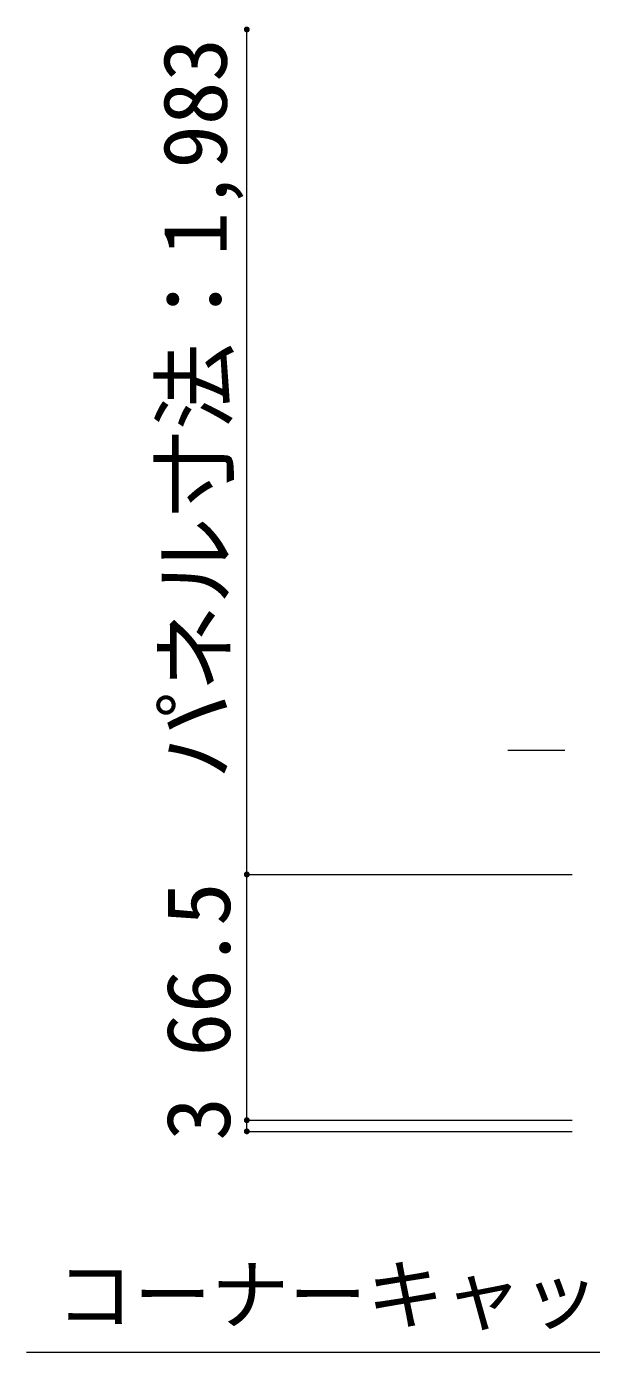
# Model space of a CAD drawing. Units: millimetres, scale not verified. Extents: x -10001 to 9999, y -6925 to 6925.
# Drawn here: x -3282 to -2518, y 3860 to 5653 of the extents above; entities that cross this region are included whole.
import ezdxf
from ezdxf.enums import TextEntityAlignment as Align

# ---------------------------------------------------------------- set-up
doc = ezdxf.new("R2010")
doc.units = ezdxf.units.MM
doc.header["$LTSCALE"] = 50
doc.linetypes.add('CHAIN1', pattern=[8, 5, -1, 1, -1])
doc.linetypes.add('DASHED2', pattern=[3, 2, -1])
for name, color, linetype, lineweight in [('1-0_1-8', 4, 'Continuous', 9), ('1-1_2-3', 7, 'DASHED2', 9), ('1-2_2-8', 3, 'Continuous', 9), ('1-8_2-7', 7, 'Continuous', 9), ('1-A_1-7', 7, 'Continuous', 9)]:
    doc.layers.add(name, color=color, linetype=linetype, lineweight=lineweight)
doc.styles.add('ＭＳ ゴシック', font='')
doc.styles.get('ＭＳ ゴシック').set_extended_font_data('MS Gothic')

msp = doc.modelspace()

# ---------------------------------------------------------------- linework, layer by layer
at = {"layer": '1-1_2-3', "color": 3, "linetype": 'CHAIN1'}
msp.add_line((5046.33, 4674.09), (-2631.05, 4674.09), dxfattribs=at)
at = {"layer": '1-2_2-8'}
msp.add_line((-2390.06, 3859.98), (-3281.75, 3859.98), dxfattribs=at)
at = {"layer": '1-8_2-7', "color": 3}
for p, q in [((-2983.86, 4506.59), (-2983.86, 5649.4)), ((-2983.86, 4506.59), (-2543.77, 4506.59)), ((-2983.86, 4174.09), (-2983.86, 4506.59)), ((-2983.86, 4174.09), (-2543.77, 4174.09)), ((-2983.86, 4159.09), (-2983.86, 4174.09)), ((-2983.86, 4159.09), (-2543.77, 4159.09))]:
    msp.add_line(p, q, dxfattribs=at)
at = {"layer": '1-8_2-7'}
for points in [[(-2983.86, 5649.4), (-2987.86, 5649.4), (-2987.85, 5649.65)], [(-2983.86, 5649.4), (-2987.82, 5648.9), (-2987.86, 5649.4)], [(-2983.86, 5649.4), (-2987.85, 5649.65), (-2987.79, 5650.15)], [(-2983.86, 5649.4), (-2987.73, 5648.41), (-2987.82, 5648.9)], [(-2983.86, 5649.4), (-2987.79, 5650.15), (-2987.66, 5650.64)], [(-2983.86, 5649.4), (-2987.58, 5647.93), (-2987.73, 5648.41)], [(-2983.86, 5649.4), (-2987.66, 5650.64), (-2987.48, 5651.11)], [(-2983.86, 5649.4), (-2987.36, 5647.48), (-2987.58, 5647.93)], [(-2983.86, 5649.4), (-2987.48, 5651.11), (-2987.23, 5651.55)], [(-2983.86, 5645.4), (-2987.36, 5647.48), (-2983.86, 5649.4)], [(-2983.86, 5653.4), (-2987.23, 5651.55), (-2986.94, 5651.95)], [(-2983.86, 5649.4), (-2987.23, 5651.55), (-2983.86, 5653.4)], [(-2983.86, 5653.4), (-2986.94, 5651.95), (-2984.36, 5653.37)], [(-2984.36, 5653.37), (-2986.94, 5651.95), (-2986.59, 5652.32)], [(-2984.36, 5653.37), (-2986.59, 5652.32), (-2984.85, 5653.28)], [(-2984.85, 5653.28), (-2986.59, 5652.32), (-2986.21, 5652.64)], [(-2984.85, 5653.28), (-2986.21, 5652.64), (-2985.33, 5653.12)], [(-2985.33, 5653.12), (-2986.21, 5652.64), (-2985.78, 5652.91)], [(-2983.6, 5653.4), (-2983.86, 5649.4), (-2983.86, 5653.4)], [(-2983.11, 5653.33), (-2983.86, 5649.4), (-2983.6, 5653.4)], [(-2982.62, 5653.21), (-2983.86, 5649.4), (-2983.11, 5653.33)], [(-2982.15, 5653.02), (-2983.86, 5649.4), (-2982.62, 5653.21)], [(-2981.71, 5652.78), (-2983.86, 5649.4), (-2982.15, 5653.02)], [(-2981.31, 5652.49), (-2983.86, 5649.4), (-2981.71, 5652.78)], [(-2980.94, 5652.14), (-2983.86, 5649.4), (-2981.31, 5652.49)], [(-2980.62, 5651.75), (-2983.86, 5649.4), (-2980.94, 5652.14)], [(-2980.35, 5651.33), (-2983.86, 5649.4), (-2980.62, 5651.75)], [(-2980.14, 5650.88), (-2983.86, 5649.4), (-2980.35, 5651.33)], [(-2980.14, 5650.88), (-2979.86, 5649.4), (-2983.86, 5649.4)], [(-2979.86, 5649.4), (-2983.86, 5645.4), (-2983.86, 5649.4)], [(-2979.86, 5649.15), (-2983.86, 5645.4), (-2979.86, 5649.4)], [(-2979.98, 5650.4), (-2979.86, 5649.4), (-2980.14, 5650.88)], [(-2979.89, 5649.9), (-2979.86, 5649.4), (-2979.98, 5650.4)], [(-2983.86, 5645.4), (-2987.09, 5647.05), (-2987.36, 5647.48)], [(-2983.86, 5645.4), (-2986.77, 5646.67), (-2987.09, 5647.05)], [(-2983.86, 5645.4), (-2986.41, 5646.32), (-2986.77, 5646.67)], [(-2983.86, 5645.4), (-2986, 5646.03), (-2986.41, 5646.32)], [(-2983.86, 5645.4), (-2985.56, 5645.78), (-2986, 5646.03)], [(-2983.86, 5645.4), (-2985.09, 5645.6), (-2985.56, 5645.78)], [(-2983.86, 5645.4), (-2984.61, 5645.47), (-2985.09, 5645.6)], [(-2983.86, 5645.4), (-2984.11, 5645.41), (-2984.61, 5645.47)], [(-2979.93, 5648.65), (-2983.86, 5645.4), (-2979.86, 5649.15)], [(-2980.05, 5648.17), (-2983.86, 5645.4), (-2979.93, 5648.65)], [(-2980.24, 5647.7), (-2983.86, 5645.4), (-2980.05, 5648.17)], [(-2980.48, 5647.26), (-2983.86, 5645.4), (-2980.24, 5647.7)], [(-2980.77, 5646.85), (-2983.86, 5645.4), (-2980.48, 5647.26)], [(-2980.77, 5646.85), (-2983.35, 5645.43), (-2983.86, 5645.4)], [(-2981.12, 5646.49), (-2983.35, 5645.43), (-2980.77, 5646.85)], [(-2981.12, 5646.49), (-2982.86, 5645.53), (-2983.35, 5645.43)], [(-2981.5, 5646.17), (-2982.86, 5645.53), (-2981.12, 5646.49)], [(-2981.5, 5646.17), (-2982.38, 5645.68), (-2982.86, 5645.53)], [(-2981.93, 5645.9), (-2982.38, 5645.68), (-2981.5, 5646.17)], [(-2983.86, 4506.59), (-2987.86, 4506.59), (-2987.85, 4506.85)], [(-2983.86, 4506.59), (-2987.82, 4506.09), (-2987.86, 4506.59)], [(-2983.86, 4506.59), (-2987.85, 4506.85), (-2987.79, 4507.34)], [(-2983.86, 4506.59), (-2987.73, 4505.6), (-2987.82, 4506.09)], [(-2983.86, 4506.59), (-2987.79, 4507.34), (-2987.66, 4507.83)], [(-2983.86, 4506.59), (-2987.58, 4505.12), (-2987.73, 4505.6)], [(-2983.86, 4510.59), (-2987.66, 4507.83), (-2987.48, 4508.3)], [(-2983.86, 4506.59), (-2987.66, 4507.83), (-2983.86, 4510.59)], [(-2983.86, 4506.59), (-2987.36, 4504.67), (-2987.58, 4505.12)], [(-2983.86, 4510.59), (-2987.48, 4508.3), (-2984.36, 4510.56)], [(-2984.36, 4510.56), (-2987.48, 4508.3), (-2987.23, 4508.74)], [(-2983.86, 4506.59), (-2987.09, 4504.24), (-2987.36, 4504.67)], [(-2984.36, 4510.56), (-2987.23, 4508.74), (-2984.85, 4510.47)], [(-2984.85, 4510.47), (-2987.23, 4508.74), (-2986.94, 4509.14)], [(-2983.86, 4502.59), (-2987.09, 4504.24), (-2983.86, 4506.59)], [(-2983.86, 4502.59), (-2986.77, 4503.86), (-2987.09, 4504.24)], [(-2984.85, 4510.47), (-2986.94, 4509.14), (-2985.33, 4510.31)], [(-2985.33, 4510.31), (-2986.94, 4509.14), (-2986.59, 4509.51)], [(-2983.86, 4502.59), (-2986.41, 4503.51), (-2986.77, 4503.86)], [(-2985.33, 4510.31), (-2986.59, 4509.51), (-2985.78, 4510.1)], [(-2985.78, 4510.1), (-2986.59, 4509.51), (-2986.21, 4509.83)], [(-2983.86, 4502.59), (-2986, 4503.22), (-2986.41, 4503.51)], [(-2983.86, 4502.59), (-2985.56, 4502.98), (-2986, 4503.22)], [(-2983.86, 4502.59), (-2985.09, 4502.79), (-2985.56, 4502.98)], [(-2983.86, 4502.59), (-2984.61, 4502.67), (-2985.09, 4502.79)], [(-2983.86, 4502.59), (-2984.11, 4502.6), (-2984.61, 4502.67)], [(-2983.6, 4510.59), (-2983.86, 4506.59), (-2983.86, 4510.59)], [(-2983.11, 4510.52), (-2983.86, 4506.59), (-2983.6, 4510.59)], [(-2982.62, 4510.4), (-2983.86, 4506.59), (-2983.11, 4510.52)], [(-2982.15, 4510.21), (-2983.86, 4506.59), (-2982.62, 4510.4)], [(-2981.71, 4509.97), (-2983.86, 4506.59), (-2982.15, 4510.21)], [(-2981.31, 4509.68), (-2983.86, 4506.59), (-2981.71, 4509.97)], [(-2980.94, 4509.33), (-2983.86, 4506.59), (-2981.31, 4509.68)], [(-2980.62, 4508.95), (-2983.86, 4506.59), (-2980.94, 4509.33)], [(-2980.35, 4508.52), (-2983.86, 4506.59), (-2980.62, 4508.95)], [(-2980.35, 4508.52), (-2979.86, 4506.59), (-2983.86, 4506.59)], [(-2979.86, 4506.59), (-2983.86, 4502.59), (-2983.86, 4506.59)], [(-2979.86, 4506.34), (-2983.86, 4502.59), (-2979.86, 4506.59)], [(-2979.93, 4505.85), (-2983.86, 4502.59), (-2979.86, 4506.34)], [(-2980.05, 4505.36), (-2983.86, 4502.59), (-2979.93, 4505.85)], [(-2980.24, 4504.89), (-2983.86, 4502.59), (-2980.05, 4505.36)], [(-2980.24, 4504.89), (-2983.35, 4502.63), (-2983.86, 4502.59)], [(-2980.48, 4504.45), (-2983.35, 4502.63), (-2980.24, 4504.89)], [(-2980.48, 4504.45), (-2982.86, 4502.72), (-2983.35, 4502.63)], [(-2980.77, 4504.05), (-2982.86, 4502.72), (-2980.48, 4504.45)], [(-2980.77, 4504.05), (-2982.38, 4502.88), (-2982.86, 4502.72)], [(-2981.12, 4503.68), (-2982.38, 4502.88), (-2980.77, 4504.05)], [(-2981.12, 4503.68), (-2981.93, 4503.09), (-2982.38, 4502.88)], [(-2981.5, 4503.36), (-2981.93, 4503.09), (-2981.12, 4503.68)], [(-2980.14, 4508.07), (-2979.86, 4506.59), (-2980.35, 4508.52)], [(-2979.98, 4507.59), (-2979.86, 4506.59), (-2980.14, 4508.07)], [(-2979.89, 4507.1), (-2979.86, 4506.59), (-2979.98, 4507.59)], [(-2983.86, 4174.09), (-2987.86, 4174.09), (-2987.85, 4174.35)], [(-2983.86, 4174.09), (-2987.82, 4173.59), (-2987.86, 4174.09)], [(-2983.86, 4174.09), (-2987.85, 4174.35), (-2987.79, 4174.84)], [(-2983.86, 4174.09), (-2987.73, 4173.1), (-2987.82, 4173.59)], [(-2983.86, 4174.09), (-2987.79, 4174.84), (-2987.66, 4175.33)], [(-2983.86, 4174.09), (-2987.58, 4172.62), (-2987.73, 4173.1)], [(-2983.86, 4178.09), (-2987.66, 4175.33), (-2987.48, 4175.8)], [(-2983.86, 4174.09), (-2987.66, 4175.33), (-2983.86, 4178.09)], [(-2983.86, 4163.09), (-2987.66, 4160.33), (-2987.48, 4160.8)], [(-2983.86, 4159.09), (-2987.66, 4160.33), (-2983.86, 4163.09)], [(-2983.86, 4174.09), (-2987.36, 4172.17), (-2987.58, 4172.62)], [(-2983.86, 4178.09), (-2987.48, 4175.8), (-2984.36, 4178.06)], [(-2984.36, 4178.06), (-2987.48, 4175.8), (-2987.23, 4176.24)], [(-2983.86, 4163.09), (-2987.48, 4160.8), (-2984.36, 4163.06)], [(-2984.36, 4163.06), (-2987.48, 4160.8), (-2987.23, 4161.24)], [(-2983.86, 4174.09), (-2987.09, 4171.74), (-2987.36, 4172.17)], [(-2984.36, 4178.06), (-2987.23, 4176.24), (-2984.85, 4177.97)], [(-2984.85, 4177.97), (-2987.23, 4176.24), (-2986.94, 4176.64)], [(-2984.36, 4163.06), (-2987.23, 4161.24), (-2984.85, 4162.97)], [(-2984.85, 4162.97), (-2987.23, 4161.24), (-2986.94, 4161.64)], [(-2983.86, 4170.09), (-2987.09, 4171.74), (-2983.86, 4174.09)], [(-2983.86, 4170.09), (-2986.77, 4171.36), (-2987.09, 4171.74)], [(-2984.85, 4177.97), (-2986.94, 4176.64), (-2985.33, 4177.81)], [(-2985.33, 4177.81), (-2986.94, 4176.64), (-2986.59, 4177.01)], [(-2984.85, 4162.97), (-2986.94, 4161.64), (-2985.33, 4162.81)], [(-2985.33, 4162.81), (-2986.94, 4161.64), (-2986.59, 4162.01)], [(-2983.86, 4170.09), (-2986.41, 4171.01), (-2986.77, 4171.36)], [(-2985.33, 4177.81), (-2986.59, 4177.01), (-2985.78, 4177.6)], [(-2985.78, 4177.6), (-2986.59, 4177.01), (-2986.21, 4177.33)], [(-2985.33, 4162.81), (-2986.59, 4162.01), (-2985.78, 4162.6)], [(-2985.78, 4162.6), (-2986.59, 4162.01), (-2986.21, 4162.33)], [(-2983.86, 4170.09), (-2986, 4170.72), (-2986.41, 4171.01)], [(-2983.86, 4170.09), (-2985.56, 4170.48), (-2986, 4170.72)], [(-2983.86, 4170.09), (-2985.09, 4170.29), (-2985.56, 4170.48)], [(-2983.86, 4170.09), (-2984.61, 4170.17), (-2985.09, 4170.29)], [(-2983.86, 4170.09), (-2984.11, 4170.1), (-2984.61, 4170.17)], [(-2983.6, 4178.09), (-2983.86, 4174.09), (-2983.86, 4178.09)], [(-2983.11, 4178.02), (-2983.86, 4174.09), (-2983.6, 4178.09)], [(-2982.62, 4177.9), (-2983.86, 4174.09), (-2983.11, 4178.02)], [(-2982.15, 4177.71), (-2983.86, 4174.09), (-2982.62, 4177.9)], [(-2981.71, 4177.47), (-2983.86, 4174.09), (-2982.15, 4177.71)], [(-2981.31, 4177.18), (-2983.86, 4174.09), (-2981.71, 4177.47)], [(-2980.94, 4176.83), (-2983.86, 4174.09), (-2981.31, 4177.18)], [(-2980.62, 4176.45), (-2983.86, 4174.09), (-2980.94, 4176.83)], [(-2980.35, 4176.02), (-2983.86, 4174.09), (-2980.62, 4176.45)], [(-2980.35, 4176.02), (-2979.86, 4174.09), (-2983.86, 4174.09)], [(-2979.86, 4174.09), (-2983.86, 4170.09), (-2983.86, 4174.09)], [(-2979.86, 4173.84), (-2983.86, 4170.09), (-2979.86, 4174.09)], [(-2979.93, 4173.35), (-2983.86, 4170.09), (-2979.86, 4173.84)], [(-2980.05, 4172.86), (-2983.86, 4170.09), (-2979.93, 4173.35)], [(-2980.24, 4172.39), (-2983.86, 4170.09), (-2980.05, 4172.86)], [(-2980.24, 4172.39), (-2983.35, 4170.13), (-2983.86, 4170.09)], [(-2983.6, 4163.09), (-2983.86, 4159.09), (-2983.86, 4163.09)], [(-2983.11, 4163.02), (-2983.86, 4159.09), (-2983.6, 4163.09)], [(-2982.62, 4162.9), (-2983.86, 4159.09), (-2983.11, 4163.02)], [(-2982.15, 4162.71), (-2983.86, 4159.09), (-2982.62, 4162.9)], [(-2981.71, 4162.47), (-2983.86, 4159.09), (-2982.15, 4162.71)], [(-2981.31, 4162.18), (-2983.86, 4159.09), (-2981.71, 4162.47)], [(-2980.94, 4161.83), (-2983.86, 4159.09), (-2981.31, 4162.18)], [(-2980.62, 4161.45), (-2983.86, 4159.09), (-2980.94, 4161.83)], [(-2980.35, 4161.02), (-2983.86, 4159.09), (-2980.62, 4161.45)], [(-2980.35, 4161.02), (-2979.86, 4159.09), (-2983.86, 4159.09)], [(-2980.48, 4171.95), (-2983.35, 4170.13), (-2980.24, 4172.39)], [(-2980.48, 4171.95), (-2982.86, 4170.22), (-2983.35, 4170.13)], [(-2980.77, 4171.55), (-2982.86, 4170.22), (-2980.48, 4171.95)], [(-2980.77, 4171.55), (-2982.38, 4170.38), (-2982.86, 4170.22)], [(-2981.12, 4171.18), (-2982.38, 4170.38), (-2980.77, 4171.55)], [(-2981.12, 4171.18), (-2981.93, 4170.59), (-2982.38, 4170.38)], [(-2981.5, 4170.86), (-2981.93, 4170.59), (-2981.12, 4171.18)], [(-2980.14, 4175.57), (-2979.86, 4174.09), (-2980.35, 4176.02)], [(-2980.14, 4160.57), (-2979.86, 4159.09), (-2980.35, 4161.02)], [(-2979.98, 4175.09), (-2979.86, 4174.09), (-2980.14, 4175.57)], [(-2979.89, 4174.6), (-2979.86, 4174.09), (-2979.98, 4175.09)], [(-2983.86, 4159.09), (-2987.86, 4159.09), (-2987.85, 4159.35)], [(-2983.86, 4159.09), (-2987.82, 4158.59), (-2987.86, 4159.09)], [(-2983.86, 4159.09), (-2987.85, 4159.35), (-2987.79, 4159.84)], [(-2983.86, 4159.09), (-2987.73, 4158.1), (-2987.82, 4158.59)], [(-2983.86, 4159.09), (-2987.79, 4159.84), (-2987.66, 4160.33)], [(-2983.86, 4159.09), (-2987.58, 4157.62), (-2987.73, 4158.1)], [(-2983.86, 4159.09), (-2987.36, 4157.17), (-2987.58, 4157.62)], [(-2983.86, 4159.09), (-2987.09, 4156.74), (-2987.36, 4157.17)], [(-2983.86, 4155.09), (-2987.09, 4156.74), (-2983.86, 4159.09)], [(-2983.86, 4155.09), (-2986.77, 4156.36), (-2987.09, 4156.74)], [(-2983.86, 4155.09), (-2986.41, 4156.01), (-2986.77, 4156.36)], [(-2983.86, 4155.09), (-2986, 4155.72), (-2986.41, 4156.01)], [(-2983.86, 4155.09), (-2985.56, 4155.48), (-2986, 4155.72)], [(-2983.86, 4155.09), (-2985.09, 4155.29), (-2985.56, 4155.48)], [(-2983.86, 4155.09), (-2984.61, 4155.17), (-2985.09, 4155.29)], [(-2983.86, 4155.09), (-2984.11, 4155.1), (-2984.61, 4155.17)], [(-2979.86, 4159.09), (-2983.86, 4155.09), (-2983.86, 4159.09)], [(-2979.86, 4158.84), (-2983.86, 4155.09), (-2979.86, 4159.09)], [(-2979.93, 4158.35), (-2983.86, 4155.09), (-2979.86, 4158.84)], [(-2980.05, 4157.86), (-2983.86, 4155.09), (-2979.93, 4158.35)], [(-2980.24, 4157.39), (-2983.86, 4155.09), (-2980.05, 4157.86)], [(-2980.24, 4157.39), (-2983.35, 4155.13), (-2983.86, 4155.09)], [(-2980.48, 4156.95), (-2983.35, 4155.13), (-2980.24, 4157.39)], [(-2980.48, 4156.95), (-2982.86, 4155.22), (-2983.35, 4155.13)], [(-2980.77, 4156.55), (-2982.86, 4155.22), (-2980.48, 4156.95)], [(-2980.77, 4156.55), (-2982.38, 4155.38), (-2982.86, 4155.22)], [(-2981.12, 4156.18), (-2982.38, 4155.38), (-2980.77, 4156.55)], [(-2981.12, 4156.18), (-2981.93, 4155.59), (-2982.38, 4155.38)], [(-2981.5, 4155.86), (-2981.93, 4155.59), (-2981.12, 4156.18)], [(-2979.98, 4160.09), (-2979.86, 4159.09), (-2980.14, 4160.57)], [(-2979.89, 4159.6), (-2979.86, 4159.09), (-2979.98, 4160.09)]]:
    msp.add_solid(points, dxfattribs=at)

# ---------------------------------------------------------------- texts
at = {"layer": '1-0_1-8', "style": 'ＭＳ ゴシック'}
msp.add_text('コーナーキャップ', height=76.98, dxfattribs=at).set_placement((-3241.95, 3876.46), align=Align.BOTTOM_LEFT)
at = {"layer": '1-A_1-7', "color": 4, "style": 'ＭＳ ゴシック'}
for s, p in [('パネル寸法：1,983', (-2984.99, 4635.54)), ('66.5', (-2980.48, 4260.34)), ('3', (-2980.48, 4146.59))]:
    msp.add_text(s, height=86.51, rotation=90, dxfattribs=at).set_placement(p, align=Align.BOTTOM_LEFT)

doc.saveas('drawing.dxf')
